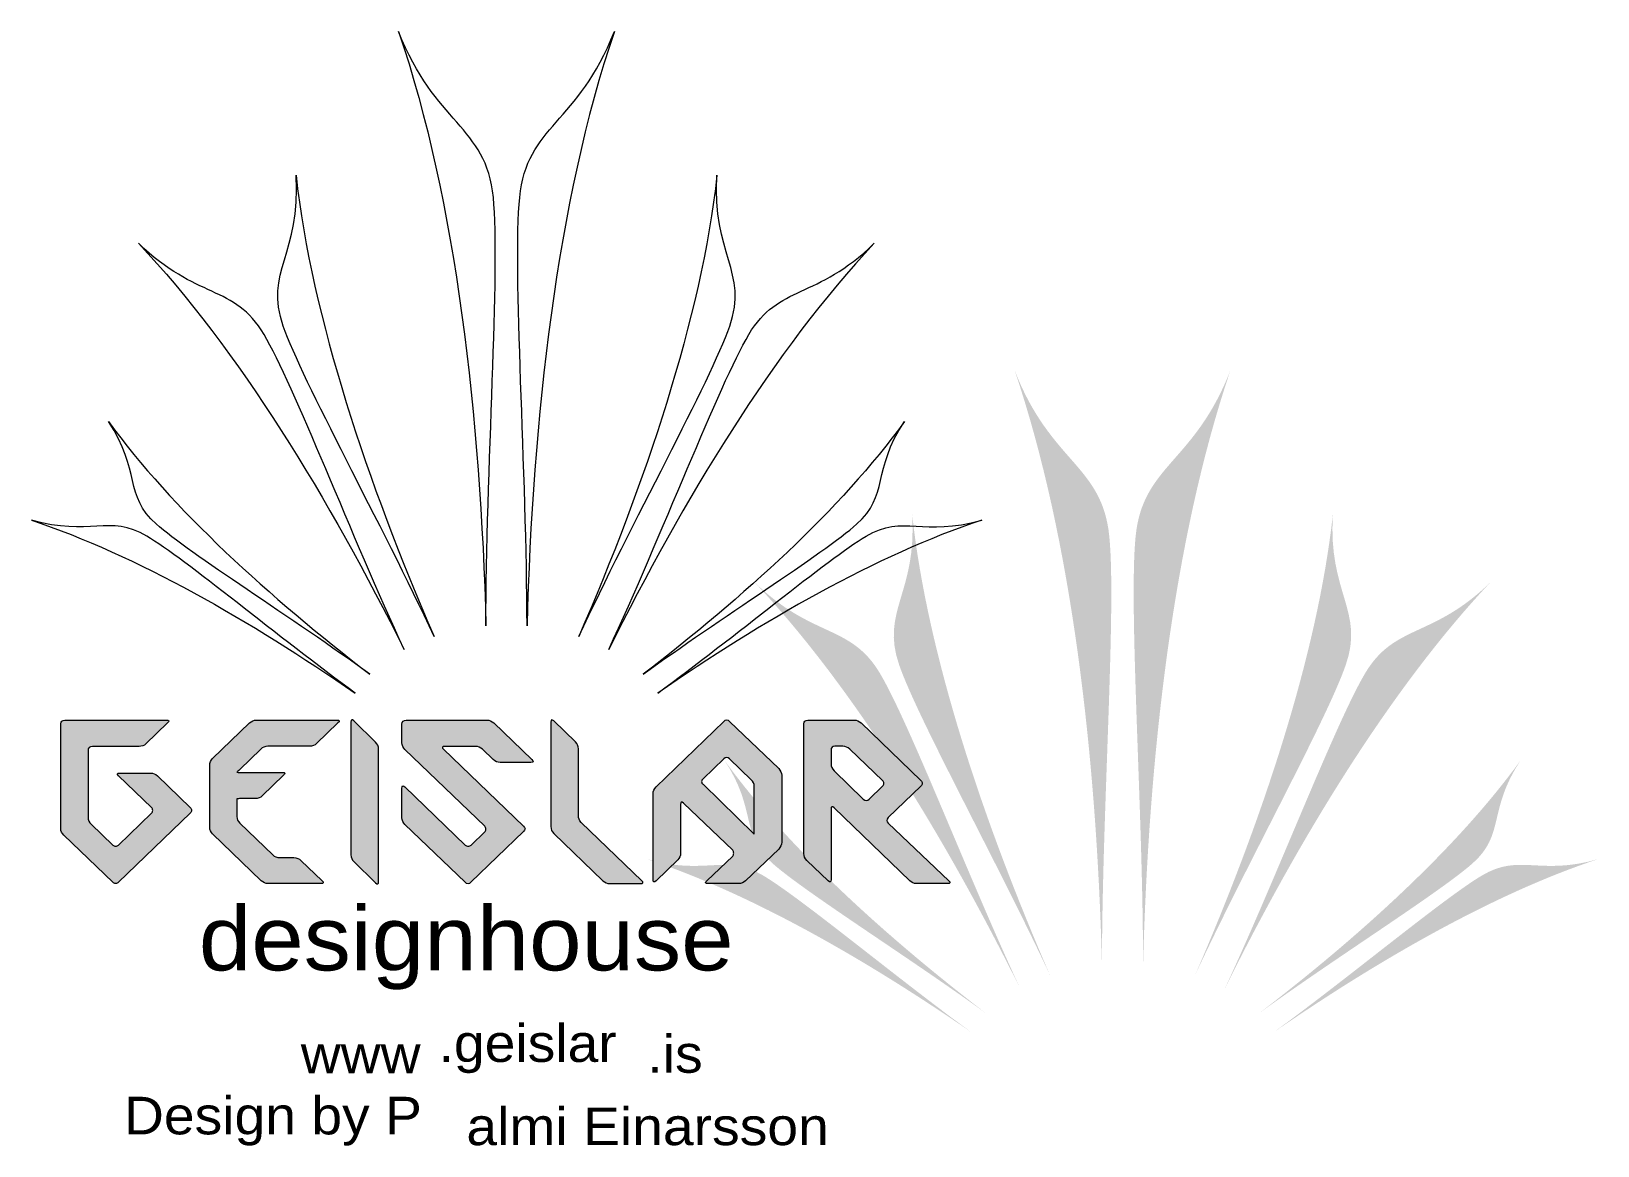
# Model space of a CAD drawing. Header units: inches. Extents: x 502 to 1135, y 314 to 631.
# Drawn here: x 1019.4 to 1134.9, y 545.4 to 627.6 of the extents above; entities that cross this region are included whole.
import ezdxf

# ---------------------------------------------------------------- set-up
doc = ezdxf.new("R2010")
doc.units = ezdxf.units.IN
doc.header["$MEASUREMENT"] = 0
for name, color, linetype in [('Capa 1', 7, 'Continuous'), ('Capa 3', 150, 'Continuous'), ('Capa 4', 60, 'Continuous')]:
    doc.layers.add(name, color=color, linetype=linetype)

msp = doc.modelspace()

# ---------------------------------------------------------------- hatches: boundary and pattern name
at = {"layer": 'Capa 1', "true_color": 0x0f75cf}
h = msp.add_hatch(color=152, dxfattribs=at)
edge = h.paths.add_edge_path()
edge.add_spline(control_points=[(1091.87, 602.59), (1094.52, 595.76), (1098.33, 595.63), (1098.85, 590.35), (1099.38, 585.07), (1098.31, 570), (1098.31, 558.76), (1097.91, 573.96), (1096.13, 590.01), (1091.87, 602.59)], knot_values=[0, 0, 0, 0, 0.352778, 0.352778, 0.352778, 0.705556, 0.705556, 0.705556, 1.058334, 1.058334, 1.058334, 1.058334], degree=3, periodic=0)
edge.add_line((1091.87, 602.59), (1091.87, 602.59))
at = {"layer": 'Capa 1', "true_color": 0xecbd3e}
h = msp.add_hatch(color=43, dxfattribs=at)
edge = h.paths.add_edge_path()
edge.add_spline(control_points=[(1107.78, 602.59), (1105.13, 595.76), (1101.32, 595.63), (1100.79, 590.35), (1100.27, 585.07), (1101.34, 570), (1101.34, 558.76), (1101.74, 573.96), (1103.52, 590.01), (1107.78, 602.59)], knot_values=[0, 0, 0, 0, 0.352778, 0.352778, 0.352778, 0.705556, 0.705556, 0.705556, 1.058334, 1.058334, 1.058334, 1.058334], degree=3, periodic=0)
edge.add_line((1107.78, 602.59), (1107.78, 602.59))
h = msp.add_hatch(color=43, dxfattribs=at)
edge = h.paths.add_edge_path()
edge.add_spline(control_points=[(1084.31, 591.98), (1084.69, 586.16), (1081.96, 584.87), (1083.36, 580.85), (1084.77, 576.83), (1090.67, 566.17), (1094.49, 557.96), (1089.62, 569.18), (1085.46, 581.46), (1084.31, 591.98)], knot_values=[0, 0, 0, 0, 0.352778, 0.352778, 0.352778, 0.705556, 0.705556, 0.705556, 1.058334, 1.058334, 1.058334, 1.058334], degree=3, periodic=0)
edge.add_line((1084.31, 591.98), (1084.31, 591.98))
h = msp.add_hatch(color=43, dxfattribs=at)
edge = h.paths.add_edge_path()
edge.add_spline(control_points=[(1115.34, 591.98), (1114.96, 586.16), (1117.69, 584.87), (1116.28, 580.85), (1114.88, 576.83), (1108.98, 566.17), (1105.16, 557.96), (1110.03, 569.18), (1114.18, 581.46), (1115.34, 591.98)], knot_values=[0, 0, 0, 0, 0.352778, 0.352778, 0.352778, 0.705556, 0.705556, 0.705556, 1.058334, 1.058334, 1.058334, 1.058334], degree=3, periodic=0)
edge.add_line((1115.34, 591.98), (1115.34, 591.98))
at = {"layer": 'Capa 1', "true_color": 0x0f75cf}
h = msp.add_hatch(color=152, dxfattribs=at)
edge = h.paths.add_edge_path()
edge.add_spline(control_points=[(1072.7, 586.96), (1076.95, 582.81), (1079.77, 583.92), (1081.95, 580.23), (1084.13, 576.55), (1088.46, 565.21), (1092.28, 557.01), (1086.83, 567.97), (1080.08, 579.13), (1072.7, 586.96)], knot_values=[0, 0, 0, 0, 0.352778, 0.352778, 0.352778, 0.705556, 0.705556, 0.705556, 1.058334, 1.058334, 1.058334, 1.058334], degree=3, periodic=0)
edge.add_line((1072.7, 586.96), (1072.7, 586.96))
h = msp.add_hatch(color=152, dxfattribs=at)
edge = h.paths.add_edge_path()
edge.add_spline(control_points=[(1126.95, 586.96), (1122.7, 582.81), (1119.88, 583.92), (1117.7, 580.23), (1115.52, 576.55), (1111.19, 565.21), (1107.37, 557.01), (1112.82, 567.97), (1119.57, 579.13), (1126.95, 586.96)], knot_values=[0, 0, 0, 0, 0.352778, 0.352778, 0.352778, 0.705556, 0.705556, 0.705556, 1.058334, 1.058334, 1.058334, 1.058334], degree=3, periodic=0)
edge.add_line((1126.95, 586.96), (1126.95, 586.96))
at = {"layer": 'Capa 1', "true_color": 0xecbd3e}
h = msp.add_hatch(color=43, dxfattribs=at)
edge = h.paths.add_edge_path()
edge.add_spline(control_points=[(1070.48, 573.82), (1072.9, 570.16), (1071.59, 568.37), (1074.01, 566.24), (1076.42, 564.11), (1084.22, 559.21), (1089.76, 555.18), (1082.42, 560.8), (1075.15, 567.37), (1070.48, 573.82)], knot_values=[0, 0, 0, 0, 0.352778, 0.352778, 0.352778, 0.705556, 0.705556, 0.705556, 1.058334, 1.058334, 1.058334, 1.058334], degree=3, periodic=0)
edge.add_line((1070.48, 573.82), (1070.48, 573.82))
h = msp.add_hatch(color=43, dxfattribs=at)
edge = h.paths.add_edge_path()
edge.add_spline(control_points=[(1129.17, 573.82), (1126.75, 570.16), (1128.05, 568.37), (1125.64, 566.24), (1123.23, 564.11), (1115.43, 559.21), (1109.89, 555.18), (1117.23, 560.8), (1124.5, 567.37), (1129.17, 573.82)], knot_values=[0, 0, 0, 0, 0.352778, 0.352778, 0.352778, 0.705556, 0.705556, 0.705556, 1.058334, 1.058334, 1.058334, 1.058334], degree=3, periodic=0)
edge.add_line((1129.17, 573.82), (1129.17, 573.82))
at = {"layer": 'Capa 1', "true_color": 0x0f75cf}
h = msp.add_hatch(color=152, dxfattribs=at)
edge = h.paths.add_edge_path()
edge.add_spline(control_points=[(1064.79, 566.54), (1069.1, 565.31), (1070.52, 567), (1073.31, 565.35), (1076.1, 563.7), (1083.13, 557.82), (1088.67, 553.79), (1081.05, 559.05), (1072.5, 563.99), (1064.79, 566.54)], knot_values=[0, 0, 0, 0, 0.352778, 0.352778, 0.352778, 0.705556, 0.705556, 0.705556, 1.058334, 1.058334, 1.058334, 1.058334], degree=3, periodic=0)
edge.add_line((1064.79, 566.54), (1064.79, 566.54))
h = msp.add_hatch(color=152, dxfattribs=at)
edge = h.paths.add_edge_path()
edge.add_spline(control_points=[(1134.86, 566.54), (1130.55, 565.31), (1129.13, 567), (1126.34, 565.35), (1123.55, 563.7), (1116.52, 557.82), (1110.98, 553.79), (1118.6, 559.05), (1127.15, 563.99), (1134.86, 566.54)], knot_values=[0, 0, 0, 0, 0.352778, 0.352778, 0.352778, 0.705556, 0.705556, 0.705556, 1.058334, 1.058334, 1.058334, 1.058334], degree=3, periodic=0)
edge.add_line((1134.86, 566.54), (1134.86, 566.54))
at = {"layer": 'Capa 3', "true_color": 0x0f75cf}
h = msp.add_hatch(color=152, dxfattribs=at)
h.dxf.hatch_style = 2
edge = h.paths.add_edge_path()
edge.add_spline(control_points=[(1028.66, 572.69), (1028.51, 572.83), (1028.34, 572.9), (1028.14, 572.9), (1028.14, 572.9), (1025.87, 572.9), (1025.87, 572.9), (1025.68, 572.9), (1025.65, 572.83), (1025.79, 572.69), (1025.79, 572.69), (1028.22, 570.35), (1028.22, 570.35), (1028.28, 570.29), (1028.31, 570.22), (1028.31, 570.14), (1028.31, 570.06), (1028.28, 569.99), (1028.22, 569.93), (1028.22, 569.93), (1025.79, 567.59), (1025.79, 567.59), (1025.73, 567.53), (1025.66, 567.5), (1025.58, 567.5), (1025.49, 567.5), (1025.42, 567.53), (1025.36, 567.59), (1025.36, 567.59), (1023.76, 569.13), (1023.76, 569.13), (1023.62, 569.26), (1023.54, 569.43), (1023.54, 569.63), (1023.54, 569.63), (1023.54, 574.56), (1023.54, 574.56), (1023.54, 574.76), (1023.65, 574.86), (1023.86, 574.86), (1023.86, 574.86), (1027.3, 574.86), (1027.3, 574.86), (1027.49, 574.86), (1027.67, 574.92), (1027.81, 575.05), (1027.81, 575.05), (1029.41, 576.59), (1029.41, 576.59), (1029.55, 576.73), (1029.52, 576.8), (1029.31, 576.8), (1029.31, 576.8), (1021.82, 576.8), (1021.82, 576.8), (1021.63, 576.8), (1021.53, 576.71), (1021.53, 576.52), (1021.53, 576.52), (1021.53, 568.81), (1021.53, 568.81), (1021.53, 568.62), (1021.6, 568.46), (1021.75, 568.32), (1021.75, 568.32), (1025.36, 564.84), (1025.36, 564.84), (1025.42, 564.78), (1025.49, 564.75), (1025.58, 564.75), (1025.66, 564.75), (1025.73, 564.78), (1025.79, 564.84), (1025.79, 564.84), (1031.08, 569.93), (1031.08, 569.93), (1031.14, 569.99), (1031.17, 570.06), (1031.17, 570.14), (1031.17, 570.22), (1031.14, 570.29), (1031.08, 570.35), (1031.08, 570.35), (1028.66, 572.69), (1028.66, 572.69)], knot_values=[0, 0, 0, 0, 1, 1, 1, 2, 2, 2, 3, 3, 3, 4, 4, 4, 5, 5, 5, 6, 6, 6, 7, 7, 7, 8, 8, 8, 9, 9, 9, 10, 10, 10, 11, 11, 11, 12, 12, 12, 13, 13, 13, 14, 14, 14, 15, 15, 15, 16, 16, 16, 17, 17, 17, 18, 18, 18, 19, 19, 19, 20, 20, 20, 21, 21, 21, 22, 22, 22, 23, 23, 23, 24, 24, 24, 25, 25, 25, 26, 26, 26, 27, 27, 27, 28, 28, 28, 28], degree=3, periodic=0)
h = msp.add_hatch(color=152, dxfattribs=at)
h.dxf.hatch_style = 2
edge = h.paths.add_edge_path()
edge.add_spline(control_points=[(1036.31, 564.96), (1036.45, 564.82), (1036.62, 564.75), (1036.81, 564.75), (1036.81, 564.75), (1040.71, 564.75), (1040.71, 564.75), (1040.9, 564.75), (1040.94, 564.82), (1040.8, 564.96), (1040.8, 564.96), (1039.24, 566.45), (1039.24, 566.45), (1039.1, 566.59), (1038.93, 566.66), (1038.72, 566.66), (1038.72, 566.66), (1037.67, 566.66), (1037.67, 566.66), (1037.47, 566.66), (1037.29, 566.73), (1037.16, 566.87), (1037.16, 566.87), (1034.74, 569.21), (1034.74, 569.21), (1034.59, 569.34), (1034.52, 569.5), (1034.52, 569.7), (1034.52, 569.7), (1034.52, 571), (1034.52, 571), (1034.56, 571.01), (1034.66, 571.01), (1034.81, 571.01), (1034.81, 571.01), (1035.88, 571.01), (1035.88, 571.01), (1036.07, 571.01), (1036.25, 571.08), (1036.39, 571.21), (1036.39, 571.21), (1037.96, 572.73), (1037.96, 572.73), (1038.1, 572.87), (1038.08, 572.94), (1037.88, 572.94), (1037.88, 572.94), (1034.81, 572.94), (1034.81, 572.94), (1034.64, 572.94), (1034.54, 572.95), (1034.52, 572.96), (1034.55, 572.99), (1034.62, 573.06), (1034.74, 573.17), (1034.74, 573.17), (1036.28, 574.66), (1036.28, 574.66), (1036.42, 574.8), (1036.59, 574.87), (1036.8, 574.87), (1036.8, 574.87), (1039.88, 574.87), (1039.88, 574.87), (1040.09, 574.87), (1040.26, 574.94), (1040.39, 575.07), (1040.39, 575.07), (1041.97, 576.59), (1041.97, 576.59), (1042.12, 576.73), (1042.09, 576.8), (1041.88, 576.8), (1041.88, 576.8), (1035.97, 576.8), (1035.97, 576.8), (1035.76, 576.8), (1035.59, 576.73), (1035.45, 576.59), (1035.45, 576.59), (1032.73, 573.97), (1032.73, 573.97), (1032.59, 573.84), (1032.52, 573.67), (1032.52, 573.47), (1032.52, 573.47), (1032.52, 568.91), (1032.52, 568.91), (1032.52, 568.71), (1032.59, 568.55), (1032.73, 568.42), (1032.73, 568.42), (1036.31, 564.96), (1036.31, 564.96)], knot_values=[0, 0, 0, 0, 1, 1, 1, 2, 2, 2, 3, 3, 3, 4, 4, 4, 5, 5, 5, 6, 6, 6, 7, 7, 7, 8, 8, 8, 9, 9, 9, 10, 10, 10, 11, 11, 11, 12, 12, 12, 13, 13, 13, 14, 14, 14, 15, 15, 15, 16, 16, 16, 17, 17, 17, 18, 18, 18, 19, 19, 19, 20, 20, 20, 21, 21, 21, 22, 22, 22, 23, 23, 23, 24, 24, 24, 25, 25, 25, 26, 26, 26, 27, 27, 27, 28, 28, 28, 29, 29, 29, 30, 30, 30, 31, 31, 31, 31], degree=3, periodic=0)
h = msp.add_hatch(color=152, dxfattribs=at)
h.dxf.hatch_style = 2
edge = h.paths.add_edge_path()
edge.add_spline(control_points=[(1044.97, 564.9), (1044.97, 564.7), (1044.9, 564.67), (1044.75, 564.81), (1044.75, 564.81), (1043.14, 566.37), (1043.14, 566.37), (1043, 566.51), (1042.93, 566.68), (1042.93, 566.87), (1042.93, 566.87), (1042.93, 576.65), (1042.93, 576.65), (1042.93, 576.85), (1043, 576.88), (1043.14, 576.74), (1043.14, 576.74), (1044.75, 575.17), (1044.75, 575.17), (1044.9, 575.03), (1044.97, 574.87), (1044.97, 574.68), (1044.97, 574.68), (1044.97, 564.9), (1044.97, 564.9)], knot_values=[0, 0, 0, 0, 1, 1, 1, 2, 2, 2, 3, 3, 3, 4, 4, 4, 5, 5, 5, 6, 6, 6, 7, 7, 7, 8, 8, 8, 8], degree=3, periodic=0)
h = msp.add_hatch(color=152, dxfattribs=at)
h.dxf.hatch_style = 2
edge = h.paths.add_edge_path()
edge.add_spline(control_points=[(1051.35, 564.84), (1051.5, 564.7), (1051.64, 564.7), (1051.77, 564.84), (1051.77, 564.84), (1055.65, 568.58), (1055.65, 568.58), (1055.8, 568.71), (1055.8, 568.84), (1055.65, 568.98), (1055.65, 568.98), (1049.76, 574.65), (1049.76, 574.65), (1049.61, 574.79), (1049.64, 574.86), (1049.83, 574.86), (1049.83, 574.86), (1052.1, 574.86), (1052.1, 574.86), (1052.31, 574.86), (1052.49, 574.79), (1052.63, 574.65), (1052.63, 574.65), (1053.41, 573.89), (1053.41, 573.89), (1053.56, 573.75), (1053.73, 573.68), (1053.93, 573.68), (1053.93, 573.68), (1056.2, 573.68), (1056.2, 573.68), (1056.39, 573.68), (1056.42, 573.75), (1056.27, 573.89), (1056.27, 573.89), (1053.46, 576.59), (1053.46, 576.59), (1053.31, 576.73), (1053.14, 576.8), (1052.94, 576.8), (1052.94, 576.8), (1047.01, 576.8), (1047.01, 576.8), (1046.8, 576.8), (1046.69, 576.7), (1046.69, 576.5), (1046.69, 576.5), (1046.69, 575.13), (1046.69, 575.13), (1046.69, 574.94), (1046.77, 574.77), (1046.91, 574.63), (1046.91, 574.63), (1052.79, 568.97), (1052.79, 568.97), (1052.85, 568.92), (1052.88, 568.84), (1052.88, 568.75), (1052.88, 568.67), (1052.85, 568.61), (1052.79, 568.56), (1052.79, 568.56), (1051.79, 567.58), (1051.79, 567.58), (1051.73, 567.53), (1051.65, 567.5), (1051.57, 567.5), (1051.49, 567.5), (1051.41, 567.53), (1051.35, 567.58), (1051.35, 567.58), (1046.91, 571.87), (1046.91, 571.87), (1046.77, 572), (1046.69, 571.97), (1046.69, 571.78), (1046.69, 571.78), (1046.69, 569.6), (1046.69, 569.6), (1046.69, 569.41), (1046.77, 569.24), (1046.91, 569.1), (1046.91, 569.1), (1051.35, 564.84), (1051.35, 564.84)], knot_values=[0, 0, 0, 0, 1, 1, 1, 2, 2, 2, 3, 3, 3, 4, 4, 4, 5, 5, 5, 6, 6, 6, 7, 7, 7, 8, 8, 8, 9, 9, 9, 10, 10, 10, 11, 11, 11, 12, 12, 12, 13, 13, 13, 14, 14, 14, 15, 15, 15, 16, 16, 16, 17, 17, 17, 18, 18, 18, 19, 19, 19, 20, 20, 20, 21, 21, 21, 22, 22, 22, 23, 23, 23, 24, 24, 24, 25, 25, 25, 26, 26, 26, 27, 27, 27, 28, 28, 28, 28], degree=3, periodic=0)
h = msp.add_hatch(color=152, dxfattribs=at)
h.dxf.hatch_style = 2
edge = h.paths.add_edge_path()
edge.add_spline(control_points=[(1057.67, 576.65), (1057.67, 576.84), (1057.74, 576.87), (1057.88, 576.74), (1057.88, 576.74), (1059.48, 575.19), (1059.48, 575.19), (1059.62, 575.06), (1059.7, 574.9), (1059.7, 574.69), (1059.7, 574.69), (1059.7, 569.76), (1059.7, 569.76), (1059.7, 569.57), (1059.77, 569.4), (1059.91, 569.26), (1059.91, 569.26), (1064.37, 564.96), (1064.37, 564.96), (1064.52, 564.82), (1064.48, 564.75), (1064.28, 564.75), (1064.28, 564.75), (1062.03, 564.75), (1062.03, 564.75), (1061.82, 564.75), (1061.65, 564.82), (1061.51, 564.96), (1061.51, 564.96), (1057.88, 568.45), (1057.88, 568.45), (1057.74, 568.58), (1057.67, 568.75), (1057.67, 568.95), (1057.67, 568.95), (1057.67, 576.65), (1057.67, 576.65)], knot_values=[0, 0, 0, 0, 1, 1, 1, 2, 2, 2, 3, 3, 3, 4, 4, 4, 5, 5, 5, 6, 6, 6, 7, 7, 7, 8, 8, 8, 9, 9, 9, 10, 10, 10, 11, 11, 11, 12, 12, 12, 12], degree=3, periodic=0)
h = msp.add_hatch(color=152, dxfattribs=at)
h.dxf.hatch_style = 2
edge = h.paths.add_edge_path()
edge.add_spline(control_points=[(1070.84, 576.71), (1070.71, 576.85), (1070.56, 576.85), (1070.42, 576.71), (1070.42, 576.71), (1065.43, 571.87), (1065.43, 571.87), (1065.29, 571.73), (1065.21, 571.56), (1065.21, 571.36), (1065.21, 571.36), (1065.21, 565.03), (1065.21, 565.03), (1065.21, 564.84), (1065.29, 564.82), (1065.43, 564.96), (1065.43, 564.96), (1067.03, 566.49), (1067.03, 566.49), (1067.16, 566.62), (1067.23, 566.79), (1067.23, 566.99), (1067.23, 566.99), (1067.23, 570.59), (1067.23, 570.59), (1067.23, 570.79), (1067.3, 570.82), (1067.45, 570.68), (1067.45, 570.68), (1071.08, 567.2), (1071.08, 567.2), (1071.13, 567.14), (1071.15, 567.07), (1071.15, 566.99), (1071.15, 566.91), (1071.13, 566.84), (1071.08, 566.78), (1071.08, 566.78), (1069.17, 564.96), (1069.17, 564.96), (1069.02, 564.82), (1069.05, 564.75), (1069.26, 564.75), (1069.26, 564.75), (1071.51, 564.75), (1071.51, 564.75), (1071.72, 564.75), (1071.89, 564.82), (1072.03, 564.96), (1072.03, 564.96), (1074.47, 567.29), (1074.47, 567.29), (1074.61, 567.43), (1074.69, 567.6), (1074.69, 567.79), (1074.69, 567.79), (1074.69, 572.73), (1074.69, 572.73), (1074.69, 572.92), (1074.61, 573.09), (1074.47, 573.23), (1074.47, 573.23), (1070.84, 576.71), (1070.84, 576.71)], knot_values=[0, 0, 0, 0, 1, 1, 1, 2, 2, 2, 3, 3, 3, 4, 4, 4, 5, 5, 5, 6, 6, 6, 7, 7, 7, 8, 8, 8, 9, 9, 9, 10, 10, 10, 11, 11, 11, 12, 12, 12, 13, 13, 13, 14, 14, 14, 15, 15, 15, 16, 16, 16, 17, 17, 17, 18, 18, 18, 19, 19, 19, 20, 20, 20, 21, 21, 21, 21], degree=3, periodic=0)
edge = h.paths.add_edge_path()
edge.add_spline(control_points=[(1072.66, 568.71), (1072.66, 568.61), (1072.66, 568.51), (1072.66, 568.4), (1072.66, 568.4), (1068.89, 572.07), (1068.89, 572.07), (1068.82, 572.12), (1068.79, 572.19), (1068.79, 572.27), (1068.79, 572.35), (1068.82, 572.42), (1068.89, 572.48), (1068.89, 572.48), (1070.42, 573.95), (1070.42, 573.95), (1070.56, 574.09), (1070.71, 574.09), (1070.84, 573.95), (1070.84, 573.95), (1072.45, 572.4), (1072.45, 572.4), (1072.6, 572.27), (1072.67, 572.11), (1072.67, 571.9), (1072.67, 571.9), (1072.66, 568.71), (1072.66, 568.71)], knot_values=[0, 0, 0, 0, 1, 1, 1, 2, 2, 2, 3, 3, 3, 4, 4, 4, 5, 5, 5, 6, 6, 6, 7, 7, 7, 8, 8, 8, 9, 9, 9, 9], degree=3, periodic=0)
h = msp.add_hatch(color=152, dxfattribs=at)
h.dxf.hatch_style = 2
edge = h.paths.add_edge_path()
edge.add_spline(control_points=[(1086.93, 564.75), (1087.12, 564.75), (1087.16, 564.82), (1087.02, 564.96), (1087.02, 564.96), (1082.55, 569.21), (1082.55, 569.21), (1082.41, 569.34), (1082.41, 569.47), (1082.55, 569.61), (1082.55, 569.61), (1084.96, 571.93), (1084.96, 571.93), (1085.02, 571.99), (1085.05, 572.06), (1085.05, 572.15), (1085.05, 572.22), (1085.02, 572.28), (1084.96, 572.34), (1084.96, 572.34), (1080.55, 576.59), (1080.55, 576.59), (1080.4, 576.73), (1080.23, 576.8), (1080.03, 576.8), (1080.03, 576.8), (1076.62, 576.8), (1076.62, 576.8), (1076.43, 576.8), (1076.33, 576.71), (1076.33, 576.52), (1076.33, 576.52), (1076.33, 566.96), (1076.33, 566.96), (1076.33, 566.77), (1076.4, 566.6), (1076.55, 566.46), (1076.55, 566.46), (1078.12, 564.94), (1078.12, 564.94), (1078.26, 564.81), (1078.33, 564.84), (1078.33, 565.03), (1078.33, 565.03), (1078.33, 570.25), (1078.33, 570.25), (1078.33, 570.44), (1078.4, 570.47), (1078.55, 570.34), (1078.55, 570.34), (1084.13, 564.96), (1084.13, 564.96), (1084.27, 564.82), (1084.44, 564.75), (1084.64, 564.75), (1084.64, 564.75), (1086.93, 564.75), (1086.93, 564.75)], knot_values=[0, 0, 0, 0, 1, 1, 1, 2, 2, 2, 3, 3, 3, 4, 4, 4, 5, 5, 5, 6, 6, 6, 7, 7, 7, 8, 8, 8, 9, 9, 9, 10, 10, 10, 11, 11, 11, 12, 12, 12, 13, 13, 13, 14, 14, 14, 15, 15, 15, 16, 16, 16, 17, 17, 17, 18, 18, 18, 19, 19, 19, 19], degree=3, periodic=0)
edge = h.paths.add_edge_path()
edge.add_spline(control_points=[(1082.13, 572.34), (1082.19, 572.29), (1082.22, 572.23), (1082.22, 572.15), (1082.22, 572.06), (1082.19, 571.99), (1082.13, 571.93), (1082.13, 571.93), (1081.15, 570.97), (1081.15, 570.97), (1081, 570.84), (1080.86, 570.85), (1080.71, 570.98), (1080.71, 570.98), (1078.55, 573.06), (1078.55, 573.06), (1078.4, 573.21), (1078.33, 573.37), (1078.33, 573.56), (1078.33, 573.56), (1078.33, 574.59), (1078.33, 574.59), (1078.33, 574.78), (1078.43, 574.87), (1078.62, 574.87), (1078.62, 574.87), (1079.2, 574.87), (1079.2, 574.87), (1079.4, 574.87), (1079.57, 574.8), (1079.72, 574.66), (1079.72, 574.66), (1082.13, 572.34), (1082.13, 572.34)], knot_values=[0, 0, 0, 0, 1, 1, 1, 2, 2, 2, 3, 3, 3, 4, 4, 4, 5, 5, 5, 6, 6, 6, 7, 7, 7, 8, 8, 8, 9, 9, 9, 10, 10, 10, 11, 11, 11, 11], degree=3, periodic=0)

# ---------------------------------------------------------------- linework, layer by layer
at = {"layer": 'Capa 3', "lineweight": 0}
for points, knots in [([(1028.66, 572.69), (1028.51, 572.83), (1028.34, 572.9), (1028.14, 572.9), (1028.14, 572.9), (1025.87, 572.9), (1025.87, 572.9), (1025.68, 572.9), (1025.65, 572.83), (1025.79, 572.69), (1025.79, 572.69), (1028.22, 570.35), (1028.22, 570.35), (1028.28, 570.29), (1028.31, 570.22), (1028.31, 570.14), (1028.31, 570.06), (1028.28, 569.99), (1028.22, 569.93), (1028.22, 569.93), (1025.79, 567.59), (1025.79, 567.59), (1025.73, 567.53), (1025.66, 567.5), (1025.58, 567.5), (1025.49, 567.5), (1025.42, 567.53), (1025.36, 567.59), (1025.36, 567.59), (1023.76, 569.13), (1023.76, 569.13), (1023.62, 569.26), (1023.54, 569.43), (1023.54, 569.63), (1023.54, 569.63), (1023.54, 574.56), (1023.54, 574.56), (1023.54, 574.76), (1023.65, 574.86), (1023.86, 574.86), (1023.86, 574.86), (1027.3, 574.86), (1027.3, 574.86), (1027.49, 574.86), (1027.67, 574.92), (1027.81, 575.05), (1027.81, 575.05), (1029.41, 576.59), (1029.41, 576.59), (1029.55, 576.73), (1029.52, 576.8), (1029.31, 576.8), (1029.31, 576.8), (1021.82, 576.8), (1021.82, 576.8), (1021.63, 576.8), (1021.53, 576.71), (1021.53, 576.52), (1021.53, 576.52), (1021.53, 568.81), (1021.53, 568.81), (1021.53, 568.62), (1021.6, 568.46), (1021.75, 568.32), (1021.75, 568.32), (1025.36, 564.84), (1025.36, 564.84), (1025.42, 564.78), (1025.49, 564.75), (1025.58, 564.75), (1025.66, 564.75), (1025.73, 564.78), (1025.79, 564.84), (1025.79, 564.84), (1031.08, 569.93), (1031.08, 569.93), (1031.14, 569.99), (1031.17, 570.06), (1031.17, 570.14), (1031.17, 570.22), (1031.14, 570.29), (1031.08, 570.35), (1031.08, 570.35), (1028.66, 572.69), (1028.66, 572.69)], [0, 0, 0, 0, 1, 1, 1, 2, 2, 2, 3, 3, 3, 4, 4, 4, 5, 5, 5, 6, 6, 6, 7, 7, 7, 8, 8, 8, 9, 9, 9, 10, 10, 10, 11, 11, 11, 12, 12, 12, 13, 13, 13, 14, 14, 14, 15, 15, 15, 16, 16, 16, 17, 17, 17, 18, 18, 18, 19, 19, 19, 20, 20, 20, 21, 21, 21, 22, 22, 22, 23, 23, 23, 24, 24, 24, 25, 25, 25, 26, 26, 26, 27, 27, 27, 28, 28, 28, 28]), ([(1036.31, 564.96), (1036.45, 564.82), (1036.62, 564.75), (1036.81, 564.75), (1036.81, 564.75), (1040.71, 564.75), (1040.71, 564.75), (1040.9, 564.75), (1040.94, 564.82), (1040.8, 564.96), (1040.8, 564.96), (1039.24, 566.45), (1039.24, 566.45), (1039.1, 566.59), (1038.93, 566.66), (1038.72, 566.66), (1038.72, 566.66), (1037.67, 566.66), (1037.67, 566.66), (1037.47, 566.66), (1037.29, 566.73), (1037.16, 566.87), (1037.16, 566.87), (1034.74, 569.21), (1034.74, 569.21), (1034.59, 569.34), (1034.52, 569.5), (1034.52, 569.7), (1034.52, 569.7), (1034.52, 571), (1034.52, 571), (1034.56, 571.01), (1034.66, 571.01), (1034.81, 571.01), (1034.81, 571.01), (1035.88, 571.01), (1035.88, 571.01), (1036.07, 571.01), (1036.25, 571.08), (1036.39, 571.21), (1036.39, 571.21), (1037.96, 572.73), (1037.96, 572.73), (1038.1, 572.87), (1038.08, 572.94), (1037.88, 572.94), (1037.88, 572.94), (1034.81, 572.94), (1034.81, 572.94), (1034.64, 572.94), (1034.54, 572.95), (1034.52, 572.96), (1034.55, 572.99), (1034.62, 573.06), (1034.74, 573.17), (1034.74, 573.17), (1036.28, 574.66), (1036.28, 574.66), (1036.42, 574.8), (1036.59, 574.87), (1036.8, 574.87), (1036.8, 574.87), (1039.88, 574.87), (1039.88, 574.87), (1040.09, 574.87), (1040.26, 574.94), (1040.39, 575.07), (1040.39, 575.07), (1041.97, 576.59), (1041.97, 576.59), (1042.12, 576.73), (1042.09, 576.8), (1041.88, 576.8), (1041.88, 576.8), (1035.97, 576.8), (1035.97, 576.8), (1035.76, 576.8), (1035.59, 576.73), (1035.45, 576.59), (1035.45, 576.59), (1032.73, 573.97), (1032.73, 573.97), (1032.59, 573.84), (1032.52, 573.67), (1032.52, 573.47), (1032.52, 573.47), (1032.52, 568.91), (1032.52, 568.91), (1032.52, 568.71), (1032.59, 568.55), (1032.73, 568.42), (1032.73, 568.42), (1036.31, 564.96), (1036.31, 564.96)], [0, 0, 0, 0, 1, 1, 1, 2, 2, 2, 3, 3, 3, 4, 4, 4, 5, 5, 5, 6, 6, 6, 7, 7, 7, 8, 8, 8, 9, 9, 9, 10, 10, 10, 11, 11, 11, 12, 12, 12, 13, 13, 13, 14, 14, 14, 15, 15, 15, 16, 16, 16, 17, 17, 17, 18, 18, 18, 19, 19, 19, 20, 20, 20, 21, 21, 21, 22, 22, 22, 23, 23, 23, 24, 24, 24, 25, 25, 25, 26, 26, 26, 27, 27, 27, 28, 28, 28, 29, 29, 29, 30, 30, 30, 31, 31, 31, 31]), ([(1044.97, 564.9), (1044.97, 564.7), (1044.9, 564.67), (1044.75, 564.81), (1044.75, 564.81), (1043.14, 566.37), (1043.14, 566.37), (1043, 566.51), (1042.93, 566.68), (1042.93, 566.87), (1042.93, 566.87), (1042.93, 576.65), (1042.93, 576.65), (1042.93, 576.85), (1043, 576.88), (1043.14, 576.74), (1043.14, 576.74), (1044.75, 575.17), (1044.75, 575.17), (1044.9, 575.03), (1044.97, 574.87), (1044.97, 574.68), (1044.97, 574.68), (1044.97, 564.9), (1044.97, 564.9)], [0, 0, 0, 0, 1, 1, 1, 2, 2, 2, 3, 3, 3, 4, 4, 4, 5, 5, 5, 6, 6, 6, 7, 7, 7, 8, 8, 8, 8]), ([(1051.35, 564.84), (1051.5, 564.7), (1051.64, 564.7), (1051.77, 564.84), (1051.77, 564.84), (1055.65, 568.58), (1055.65, 568.58), (1055.8, 568.71), (1055.8, 568.84), (1055.65, 568.98), (1055.65, 568.98), (1049.76, 574.65), (1049.76, 574.65), (1049.61, 574.79), (1049.64, 574.86), (1049.83, 574.86), (1049.83, 574.86), (1052.1, 574.86), (1052.1, 574.86), (1052.31, 574.86), (1052.49, 574.79), (1052.63, 574.65), (1052.63, 574.65), (1053.41, 573.89), (1053.41, 573.89), (1053.56, 573.75), (1053.73, 573.68), (1053.93, 573.68), (1053.93, 573.68), (1056.2, 573.68), (1056.2, 573.68), (1056.39, 573.68), (1056.42, 573.75), (1056.27, 573.89), (1056.27, 573.89), (1053.46, 576.59), (1053.46, 576.59), (1053.31, 576.73), (1053.14, 576.8), (1052.94, 576.8), (1052.94, 576.8), (1047.01, 576.8), (1047.01, 576.8), (1046.8, 576.8), (1046.69, 576.7), (1046.69, 576.5), (1046.69, 576.5), (1046.69, 575.13), (1046.69, 575.13), (1046.69, 574.94), (1046.77, 574.77), (1046.91, 574.63), (1046.91, 574.63), (1052.79, 568.97), (1052.79, 568.97), (1052.85, 568.92), (1052.88, 568.84), (1052.88, 568.75), (1052.88, 568.67), (1052.85, 568.61), (1052.79, 568.56), (1052.79, 568.56), (1051.79, 567.58), (1051.79, 567.58), (1051.73, 567.53), (1051.65, 567.5), (1051.57, 567.5), (1051.49, 567.5), (1051.41, 567.53), (1051.35, 567.58), (1051.35, 567.58), (1046.91, 571.87), (1046.91, 571.87), (1046.77, 572), (1046.69, 571.97), (1046.69, 571.78), (1046.69, 571.78), (1046.69, 569.6), (1046.69, 569.6), (1046.69, 569.41), (1046.77, 569.24), (1046.91, 569.1), (1046.91, 569.1), (1051.35, 564.84), (1051.35, 564.84)], [0, 0, 0, 0, 1, 1, 1, 2, 2, 2, 3, 3, 3, 4, 4, 4, 5, 5, 5, 6, 6, 6, 7, 7, 7, 8, 8, 8, 9, 9, 9, 10, 10, 10, 11, 11, 11, 12, 12, 12, 13, 13, 13, 14, 14, 14, 15, 15, 15, 16, 16, 16, 17, 17, 17, 18, 18, 18, 19, 19, 19, 20, 20, 20, 21, 21, 21, 22, 22, 22, 23, 23, 23, 24, 24, 24, 25, 25, 25, 26, 26, 26, 27, 27, 27, 28, 28, 28, 28]), ([(1057.67, 576.65), (1057.67, 576.84), (1057.74, 576.87), (1057.88, 576.74), (1057.88, 576.74), (1059.48, 575.19), (1059.48, 575.19), (1059.62, 575.06), (1059.7, 574.9), (1059.7, 574.69), (1059.7, 574.69), (1059.7, 569.76), (1059.7, 569.76), (1059.7, 569.57), (1059.77, 569.4), (1059.91, 569.26), (1059.91, 569.26), (1064.37, 564.96), (1064.37, 564.96), (1064.52, 564.82), (1064.48, 564.75), (1064.28, 564.75), (1064.28, 564.75), (1062.03, 564.75), (1062.03, 564.75), (1061.82, 564.75), (1061.65, 564.82), (1061.51, 564.96), (1061.51, 564.96), (1057.88, 568.45), (1057.88, 568.45), (1057.74, 568.58), (1057.67, 568.75), (1057.67, 568.95), (1057.67, 568.95), (1057.67, 576.65), (1057.67, 576.65)], [0, 0, 0, 0, 1, 1, 1, 2, 2, 2, 3, 3, 3, 4, 4, 4, 5, 5, 5, 6, 6, 6, 7, 7, 7, 8, 8, 8, 9, 9, 9, 10, 10, 10, 11, 11, 11, 12, 12, 12, 12]), ([(1070.84, 576.71), (1070.71, 576.85), (1070.56, 576.85), (1070.42, 576.71), (1070.42, 576.71), (1065.43, 571.87), (1065.43, 571.87), (1065.29, 571.73), (1065.21, 571.56), (1065.21, 571.36), (1065.21, 571.36), (1065.21, 565.03), (1065.21, 565.03), (1065.21, 564.84), (1065.29, 564.82), (1065.43, 564.96), (1065.43, 564.96), (1067.03, 566.49), (1067.03, 566.49), (1067.16, 566.62), (1067.23, 566.79), (1067.23, 566.99), (1067.23, 566.99), (1067.23, 570.59), (1067.23, 570.59), (1067.23, 570.79), (1067.3, 570.82), (1067.45, 570.68), (1067.45, 570.68), (1071.08, 567.2), (1071.08, 567.2), (1071.13, 567.14), (1071.15, 567.07), (1071.15, 566.99), (1071.15, 566.91), (1071.13, 566.84), (1071.08, 566.78), (1071.08, 566.78), (1069.17, 564.96), (1069.17, 564.96), (1069.02, 564.82), (1069.05, 564.75), (1069.26, 564.75), (1069.26, 564.75), (1071.51, 564.75), (1071.51, 564.75), (1071.72, 564.75), (1071.89, 564.82), (1072.03, 564.96), (1072.03, 564.96), (1074.47, 567.29), (1074.47, 567.29), (1074.61, 567.43), (1074.69, 567.6), (1074.69, 567.79), (1074.69, 567.79), (1074.69, 572.73), (1074.69, 572.73), (1074.69, 572.92), (1074.61, 573.09), (1074.47, 573.23), (1074.47, 573.23), (1070.84, 576.71), (1070.84, 576.71)], [0, 0, 0, 0, 1, 1, 1, 2, 2, 2, 3, 3, 3, 4, 4, 4, 5, 5, 5, 6, 6, 6, 7, 7, 7, 8, 8, 8, 9, 9, 9, 10, 10, 10, 11, 11, 11, 12, 12, 12, 13, 13, 13, 14, 14, 14, 15, 15, 15, 16, 16, 16, 17, 17, 17, 18, 18, 18, 19, 19, 19, 20, 20, 20, 21, 21, 21, 21]), ([(1086.93, 564.75), (1087.12, 564.75), (1087.16, 564.82), (1087.02, 564.96), (1087.02, 564.96), (1082.55, 569.21), (1082.55, 569.21), (1082.41, 569.34), (1082.41, 569.47), (1082.55, 569.61), (1082.55, 569.61), (1084.96, 571.93), (1084.96, 571.93), (1085.02, 571.99), (1085.05, 572.06), (1085.05, 572.15), (1085.05, 572.22), (1085.02, 572.28), (1084.96, 572.34), (1084.96, 572.34), (1080.55, 576.59), (1080.55, 576.59), (1080.4, 576.73), (1080.23, 576.8), (1080.03, 576.8), (1080.03, 576.8), (1076.62, 576.8), (1076.62, 576.8), (1076.43, 576.8), (1076.33, 576.71), (1076.33, 576.52), (1076.33, 576.52), (1076.33, 566.96), (1076.33, 566.96), (1076.33, 566.77), (1076.4, 566.6), (1076.55, 566.46), (1076.55, 566.46), (1078.12, 564.94), (1078.12, 564.94), (1078.26, 564.81), (1078.33, 564.84), (1078.33, 565.03), (1078.33, 565.03), (1078.33, 570.25), (1078.33, 570.25), (1078.33, 570.44), (1078.4, 570.47), (1078.55, 570.34), (1078.55, 570.34), (1084.13, 564.96), (1084.13, 564.96), (1084.27, 564.82), (1084.44, 564.75), (1084.64, 564.75), (1084.64, 564.75), (1086.93, 564.75), (1086.93, 564.75)], [0, 0, 0, 0, 1, 1, 1, 2, 2, 2, 3, 3, 3, 4, 4, 4, 5, 5, 5, 6, 6, 6, 7, 7, 7, 8, 8, 8, 9, 9, 9, 10, 10, 10, 11, 11, 11, 12, 12, 12, 13, 13, 13, 14, 14, 14, 15, 15, 15, 16, 16, 16, 17, 17, 17, 18, 18, 18, 19, 19, 19, 19]), ([(1072.66, 568.71), (1072.66, 568.61), (1072.66, 568.51), (1072.66, 568.4), (1072.66, 568.4), (1068.89, 572.07), (1068.89, 572.07), (1068.82, 572.12), (1068.79, 572.19), (1068.79, 572.27), (1068.79, 572.35), (1068.82, 572.42), (1068.89, 572.48), (1068.89, 572.48), (1070.42, 573.95), (1070.42, 573.95), (1070.56, 574.09), (1070.71, 574.09), (1070.84, 573.95), (1070.84, 573.95), (1072.45, 572.4), (1072.45, 572.4), (1072.6, 572.27), (1072.67, 572.11), (1072.67, 571.9), (1072.67, 571.9), (1072.66, 568.71), (1072.66, 568.71)], [0, 0, 0, 0, 1, 1, 1, 2, 2, 2, 3, 3, 3, 4, 4, 4, 5, 5, 5, 6, 6, 6, 7, 7, 7, 8, 8, 8, 9, 9, 9, 9]), ([(1082.13, 572.34), (1082.19, 572.29), (1082.22, 572.23), (1082.22, 572.15), (1082.22, 572.06), (1082.19, 571.99), (1082.13, 571.93), (1082.13, 571.93), (1081.15, 570.97), (1081.15, 570.97), (1081, 570.84), (1080.86, 570.85), (1080.71, 570.98), (1080.71, 570.98), (1078.55, 573.06), (1078.55, 573.06), (1078.4, 573.21), (1078.33, 573.37), (1078.33, 573.56), (1078.33, 573.56), (1078.33, 574.59), (1078.33, 574.59), (1078.33, 574.78), (1078.43, 574.87), (1078.62, 574.87), (1078.62, 574.87), (1079.2, 574.87), (1079.2, 574.87), (1079.4, 574.87), (1079.57, 574.8), (1079.72, 574.66), (1079.72, 574.66), (1082.13, 572.34), (1082.13, 572.34)], [0, 0, 0, 0, 1, 1, 1, 2, 2, 2, 3, 3, 3, 4, 4, 4, 5, 5, 5, 6, 6, 6, 7, 7, 7, 8, 8, 8, 9, 9, 9, 10, 10, 10, 11, 11, 11, 11])]:
    msp.add_open_spline(points, degree=3, knots=knots, dxfattribs=at)
at = {"layer": 'Capa 4', "lineweight": 0}
for points in [[(1046.44, 627.59), (1049.09, 620.76), (1052.9, 620.64), (1053.43, 615.35), (1053.95, 610.07), (1052.88, 595.01), (1052.88, 583.76), (1052.49, 598.96), (1050.71, 615.02), (1046.44, 627.59)], [(1062.35, 627.59), (1059.7, 620.76), (1055.89, 620.64), (1055.37, 615.35), (1054.84, 610.07), (1055.91, 595.01), (1055.91, 583.76), (1056.31, 598.96), (1058.09, 615.02), (1062.35, 627.59)], [(1038.88, 616.98), (1039.26, 611.16), (1036.53, 609.87), (1037.94, 605.85), (1039.34, 601.83), (1045.24, 591.17), (1049.06, 582.97), (1044.19, 594.18), (1040.04, 606.46), (1038.88, 616.98)], [(1069.92, 616.98), (1069.53, 611.16), (1072.26, 609.87), (1070.86, 605.85), (1069.45, 601.83), (1063.55, 591.17), (1059.73, 582.97), (1064.6, 594.18), (1068.76, 606.46), (1069.92, 616.98)], [(1027.27, 611.96), (1031.52, 607.81), (1034.34, 608.92), (1036.52, 605.24), (1038.7, 601.55), (1043.03, 590.22), (1046.85, 582.01), (1041.4, 592.98), (1034.65, 604.13), (1027.27, 611.96)], [(1081.52, 611.96), (1077.27, 607.81), (1074.45, 608.92), (1072.27, 605.24), (1070.09, 601.55), (1065.76, 590.22), (1061.94, 582.01), (1067.39, 592.98), (1074.14, 604.13), (1081.52, 611.96)], [(1025.05, 598.82), (1027.47, 595.16), (1026.17, 593.38), (1028.58, 591.25), (1030.99, 589.11), (1038.79, 584.21), (1044.33, 580.18), (1036.99, 585.81), (1029.72, 592.37), (1025.05, 598.82)], [(1083.74, 598.82), (1081.33, 595.16), (1082.63, 593.38), (1080.22, 591.25), (1077.8, 589.11), (1070, 584.21), (1064.47, 580.18), (1071.81, 585.81), (1079.08, 592.37), (1083.74, 598.82)], [(1019.36, 591.54), (1023.67, 590.31), (1025.09, 592.01), (1027.88, 590.36), (1030.67, 588.71), (1037.71, 582.82), (1043.24, 578.8), (1035.62, 584.06), (1027.08, 588.99), (1019.36, 591.54)], [(1089.44, 591.54), (1085.12, 590.31), (1083.7, 592.01), (1080.91, 590.36), (1078.12, 588.71), (1071.09, 582.82), (1065.55, 578.8), (1073.17, 584.06), (1081.72, 588.99), (1089.44, 591.54)]]:
    msp.add_open_spline(points, degree=3, knots=[0, 0, 0, 0, 1, 1, 1, 2, 2, 2, 3, 3, 3, 3], dxfattribs=at)

# ---------------------------------------------------------------- texts
at = {"layer": 'Capa 3', "color": 152, "true_color": 0x0f75cf, "attachment_point": 7}
for s, insert, char_height in [('\\fSquare721 BT Roman|b0|i0|c0|p34;\\W1.0999;designhouse', (1031.71, 556.92), 4.7273), ('\\fSquare721 BT Roman|b0|i0|c0|p34;\\W1.0999;.geislar', (1049.39, 550.76), 2.7707), ('\\fSquare721 BT Roman|b0|i0|c0|p34;\\W1.0999;.is', (1064.79, 550.76), 2.7707), ('\\fSquare721 BT Roman|b0|i0|c0|p34;\\W1.0999;www', (1039.23, 550.76), 2.7707), ('\\fSquare721 BT Roman|b0|i0|c0|p34;\\W1.0999;Design by P', (1026.19, 545.42), 2.7707), ('\\fSquare721 BT Roman|b0|i0|c0|p34;\\W1.0999;almi Einarsson', (1051.44, 545.42), 2.7707)]:
    msp.add_mtext(s, dxfattribs=dict(at, insert=insert, char_height=char_height))

doc.saveas('drawing.dxf')
